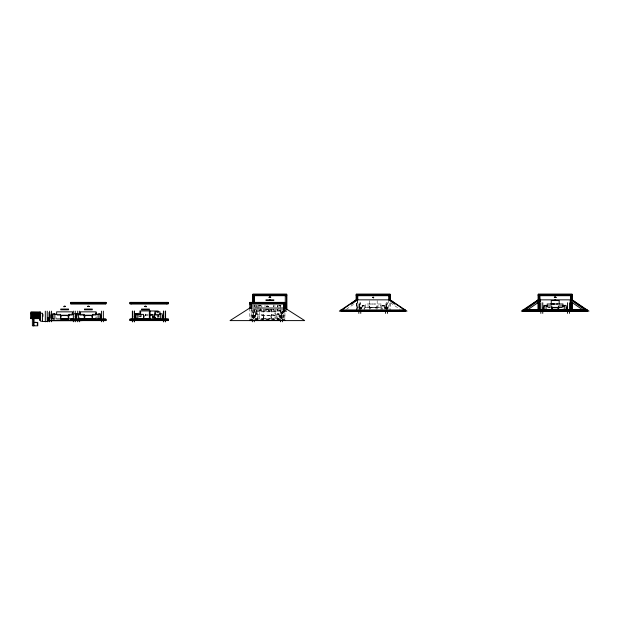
<?xml version="1.0" encoding="UTF-8"?>
<svg xmlns="http://www.w3.org/2000/svg" width="620" height="620" viewBox="0 0 620 620"><rect width="100%" height="100%" fill="white"/><g stroke="black" fill="none" stroke-linecap="round" stroke-linejoin="round"><path stroke-width="0.46" stroke-dasharray="3.1 2.33" d="M356.353 303.413L356.353 309.659L356.353 303.134M96.023 317.688L96.038 316.836M275.04 317.688L275.094 316.626M277.621 305.35L277.589 306.443L277.566 305.823M275.071 312.86L275.086 314.247M277.621 309.256L277.574 310.178L277.589 309.527M380.882 305.877C380.944 307.559 380.928 303.831 380.913 305.683M346.402 309.295L354.245 303.87M358.841 303.862L360.755 303.862M385.578 303.862L387.492 303.862M258.78 305.575L260.757 305.575M278.93 305.575L280.899 305.575M362.103 305.575L364.079 305.575M382.253 305.575L384.229 305.575M258.78 306.024L266.399 305.986M280.899 306.024L273.288 305.986L273.288 306.815M362.103 306.024L369.721 305.986L369.721 309.357M384.229 306.024L376.611 305.986L376.611 309.357M258.889 306.14L258.78 305.466L260.757 305.404L260.757 310.713L258.889 310.713L258.889 309.977M280.79 306.14L280.899 305.466L278.93 305.404L278.93 310.713L280.79 310.713L280.79 309.977M362.219 306.14L362.103 305.466L364.079 305.404L364.079 309.357M384.113 306.14L384.229 305.466L382.253 305.404L382.253 309.357M362.219 306.985L361.483 306.985L361.483 309.132L362.219 309.132L362.219 305.404M364.079 306.985L364.529 306.985L364.529 309.132L364.079 309.132M382.253 306.985L381.804 306.985L381.804 309.132L382.253 309.132M384.113 306.985L384.849 306.985L384.849 309.132L384.113 309.132L384.113 305.404M358.841 307.109L360.755 307.109M385.578 307.109L387.492 307.109M358.841 307.21L360.755 307.21M369.721 307.233L370.341 307.233L370.341 308.884L369.721 308.884M376.611 307.233L375.991 307.233L375.991 308.884L376.611 308.884M385.578 307.21L387.492 307.21M548.328 307.396L550.258 307.396M559.914 307.396L562.053 307.396M361.483 307.497L361.259 308.621M384.849 307.497L385.074 308.621M358.841 307.605L361.259 307.605M371.55 307.652L368.978 307.745M375.565 307.652L374.503 307.745M385.074 307.605L387.492 307.605M359.344 307.737L360.809 307.737M385.524 307.737L386.988 307.737M550.498 307.745L547.189 307.745L547.189 310.279M560.193 307.745L562.983 307.745L562.983 310.279M359.344 308.38L360.809 308.38M385.524 308.38L386.988 308.38M358.841 308.504L361.483 308.621M384.849 308.621L387.492 308.504M358.841 308.907L360.755 309.008M385.578 309.008L387.492 309.008M252.913 309.775L286.765 309.775M258.78 310.093L266.399 310.132L266.399 309.303M280.899 310.093L273.288 310.132L273.288 309.303M258.78 310.543L260.757 310.543M278.93 310.543L280.899 310.543M252.913 311.015L286.765 311.015M286.765 311.132L252.356 311.132L252.356 319.812M252.356 312.263L254.27 312.263M255.51 312.255L257.432 312.255M280.449 312.263L284.169 312.255M145.816 314.03L145.592 315.836L145.592 314.154M255.618 313.976L257.594 313.976M277.125 313.976L279.101 313.976M255.618 314.425L263.237 314.387L263.237 318.533L255.618 318.486M279.101 314.425L271.49 314.387L271.49 318.533L279.101 318.486M148.296 314.487L145.134 314.487L145.134 315.371M255.735 314.542L255.618 313.86L257.594 313.805L257.594 319.106M278.992 314.542L279.101 313.86L277.125 313.805L277.125 319.106M145.134 315.386L148.296 315.386M255.735 315.386L254.998 315.386L254.998 317.533L255.735 317.533M257.594 315.386L258.044 315.386L258.044 317.533L257.594 317.533M277.125 315.386L276.675 315.386L276.675 317.533L277.125 317.533M278.992 315.386L279.721 315.386L279.721 317.533L278.992 317.533M59.954 315.58L56.645 315.58L56.645 318.959M69.657 315.58L72.439 315.58M83.134 315.58L80.344 315.58L80.344 318.959M93.356 315.58L96.147 315.58L96.147 318.959M155.736 315.58L159.115 315.58M252.356 315.503L254.27 315.503M280.449 315.503L282.371 315.503M252.356 315.611L254.27 315.611M263.237 315.634L263.856 315.634L263.856 317.277L263.237 317.277M271.49 315.634L270.87 315.634L270.87 317.277L271.49 317.277M280.449 315.611L282.371 315.611M158.247 315.774L159.379 315.774M254.998 315.89L254.774 317.022M279.721 315.89L279.946 317.022M252.356 316.006L254.774 316.006M279.946 316.006L282.371 316.006M252.851 316.138L254.324 316.138L254.324 316.774L252.851 316.774M280.403 316.138L281.868 316.138M140.624 316.549L138.795 316.549L138.795 315.309M157.55 316.611L159.379 316.611M280.403 316.774L281.868 316.774M252.356 316.905L254.998 317.022M279.721 317.022L282.371 316.905M252.356 317.3L254.27 317.409M280.449 317.3L282.371 317.409M263.43 318.517L271.328 318.517M255.618 318.944L257.594 318.944M277.125 318.944L279.101 318.944M255.735 319.052L255.618 318.385M278.992 319.052L279.101 318.385M249.767 319.13L284.929 319.13L284.929 308.024M249.767 319.246L284.929 319.246M390.515 302.785L399.931 309.295M275.086 312.86L275.063 314.278M275.063 318.013L275.11 316.836M96.092 316.836L96.023 317.773M390.089 303.413L390.089 309.659M389.972 303.134L389.972 309.659M388.732 299.847L388.624 309.659M387.492 309.992L387.492 302.731L385.578 302.731L385.578 310.217M386.988 307.621L386.988 308.497M386.717 303.862L386.717 309.582M386.5 303.862L386.5 309.76M380.998 311.132L380.998 307.745L365.203 307.745L365.203 311.132M377.169 300.568L377.169 309.303M375.464 304.009L374.503 304.009M373.674 298.468L373.674 296.887L372.791 296.887L372.775 298.468M372.69 304.009L371.667 304.009M372.667 307.745L371.667 307.745M371.458 304.009L368.978 304.009M369.272 300.568L369.272 309.303M360.755 310.217L360.755 302.731L358.841 302.731L358.841 309.992M359.833 303.862L359.833 309.76M359.615 303.862L359.615 309.582M359.344 307.621L359.344 308.497M357.709 301.266L357.709 309.659M357.601 299.847L357.601 309.659M356.244 303.413L356.244 309.659M285.293 309.659L285.293 311.132M284.812 309.582L284.812 319.13M284.169 308.876L284.169 313.387L282.247 313.387L282.247 309.582M283.572 309.582L283.572 319.13M283.456 308.946L283.456 319.13M283.177 309.582L283.177 312.255M282.371 311.132L282.371 319.812M281.868 316.022L281.868 316.89M281.589 312.263L281.589 319.099M281.379 312.263L281.379 319.099M280.79 305.404L280.79 310.713M280.449 311.132L280.449 319.618M278.992 313.805L278.992 319.106M277.667 305.699L277.667 307.396M277.667 309.434L277.667 311.132M273.846 304.931L273.846 306.683M271.568 309.303L271.568 311.132M271.328 309.062L271.328 319.215M269.065 310L269.065 311.132M269.057 318.517L269.057 319.215M268.228 309.303L268.228 311.132M267.918 309.783L267.918 309.264L266.848 309.264L266.848 309.783M265.709 318.517L265.709 319.215M263.43 309.062L263.43 319.215M261.873 305.699L261.873 307.396M261.873 309.434L261.873 311.132M258.889 305.404L258.889 310.713M257.432 305.412L257.432 307.605M257.432 308.512L257.432 313.387L255.51 313.387L255.51 308.876M256.51 305.412L256.51 307.605M256.51 309.582L256.51 312.255M256.293 305.412L256.293 306.528M256.293 309.582L256.293 312.255M255.735 313.805L255.735 319.106M255.51 304.893L255.51 307.605M254.386 305.001L254.386 306.861M254.386 309.659L254.386 311.132M254.27 305.001L254.27 306.861M254.27 309.775L254.27 319.618M253.347 312.263L253.347 319.099M253.131 312.263L253.131 319.099M253.03 305.001L253.03 306.861M253.03 309.775L253.03 311.015M252.913 305.001L252.913 306.861M252.913 309.659L252.913 311.132M252.851 316.022L252.851 316.89M251.24 308.024L251.24 319.13M251.123 309.582L251.123 319.13M249.767 308.024L249.883 319.13M158.247 315.371L158.247 317.727M157.55 315.371L157.55 317.727M141.515 315.022L141.515 316.766M140.624 315.309L140.624 316.851M139.926 315.309L139.926 316.851M380.889 309L380.889 309M374.124 297.259L372.318 297.492L374.124 297.259M380.998 304.009L365.203 304.009L365.203 307.396L380.998 307.396L380.998 304.009M273.846 309.303L265.949 309.303L265.949 310L273.846 310L273.846 309.303M275.164 311.844L259.369 311.844L259.369 315.224L275.164 315.224L275.164 311.844M275.164 315.58L259.369 315.58L259.369 318.959L275.164 318.959L275.164 315.58"/><path stroke-width="0.93" d="M357.601 299.847L357.601 295.67M538.338 302.521L538.338 309.659L538.338 302.204M562.867 306.117L562.937 305.35M562.875 305.35L562.882 306.443M96.069 314.247L96.046 312.891L96.046 314.278M403.186 311.132L404.225 311.132M586.21 311.132L585.055 311.465L570.152 301.157L570.609 299.847L585.52 310.147M570.726 299.847L570.152 301.157M343.286 309.07L356.244 299.847L390.089 299.847L407.014 311.132L339.318 311.132L356.244 299.847L356.244 294.206L390.089 294.206L390.089 299.847L403.806 309.605M523.753 310.147L538.23 299.847L572.074 299.847L589 311.132L521.304 311.132L538.23 299.847L538.23 294.206L572.074 294.206L572.074 299.847L586.559 310.147M351.431 304.188L357.709 299.847L357.709 295.67M524.784 310.147L539.702 299.847L540.159 301.157L525.249 311.465L524.094 311.132M155.271 312.844L155.271 313.526M155.271 313.612L155.271 314.294M155.271 317.347L155.271 318.021M525.752 310.116L539.268 309.659M252.913 294.322L286.765 294.322M356.244 294.322L390.089 294.322M538.23 294.322L572.074 294.322M252.913 295.562L286.765 295.562M356.244 295.562L390.089 295.562M538.23 295.562L572.074 295.562M252.913 295.67L286.765 295.67M356.244 295.67L390.089 295.67M538.23 295.67L572.074 295.67M269.46 296.887L270.336 296.887M554.776 296.887L555.644 296.887M268.995 297.259L270.8 297.259L269.119 297.492M556.086 297.492L554.311 297.259L556.117 297.492M265.949 299.847L273.846 299.847M269.367 300.049L270.436 300.049M554.675 300.049L555.745 300.049M265.949 300.568L273.846 300.568M538.803 301.157L540.159 301.157M70.75 302.49L105.912 302.49M249.767 302.49L284.929 302.49M70.75 303.738L105.912 303.738M249.767 303.738L284.929 303.738M249.767 303.846L284.929 303.846M553.544 303.916L550.963 304.009M553.668 303.916L554.652 304.009M557.558 303.916L556.589 304.009M546.065 305.986L551.707 305.986L551.707 309.737M564.239 305.986L558.597 305.986L558.597 309.737M64.224 306.102L65.1 306.102M87.931 306.102L88.799 306.102M145.026 306.102L145.901 306.102M266.949 306.102L267.817 306.102M65.565 306.474L63.759 306.699L65.441 306.474M144.561 306.474L146.367 306.699L144.592 306.474M551.831 307.396L559.271 307.396M551.831 307.745L559.271 307.745M284.929 308.024L249.767 308.024L230.028 320.602L304.668 320.602L284.929 308.024L284.929 302.382L249.767 302.382L249.883 308.621M60.714 309.062L68.611 309.062M84.413 309.062L92.31 309.062M141.515 309.062L149.412 309.062M60.714 309.783L68.611 309.783M84.413 309.783L92.31 309.783M141.515 309.783L149.412 309.783M538.23 309.659L572.074 309.659M340.783 310.147L405.542 310.147L405.542 311.132M340.899 310.263L405.433 310.263L405.433 311.015L340.899 311.015M587.419 310.263L522.885 310.263L522.885 311.015L587.419 311.015M149.691 310.992L157.55 310.992L157.55 312.147M40.153 311.976L31 311.868L31 318.634L40.153 318.634M31 312.875L40.153 312.875L40.153 311.868M31 312.968L40.153 312.968M31 313.255L40.153 313.255M31 313.72L40.153 313.72M74.408 313.805L76.268 313.805L76.268 319.106M160.1 313.805L162.192 313.805L162.192 319.106M31 314.317L40.153 314.317M54.87 314.387L60.512 314.387L60.512 318.533M73.47 314.387L68.766 314.387L68.766 318.533M78.577 314.387L84.219 314.387L84.219 318.533M98.107 314.387L92.473 314.387L92.473 318.533M137.842 314.387L143.483 314.387L143.483 318.533M149.877 314.425L153.032 314.425L153.032 315.317L149.877 315.332M160.332 314.387L154.69 314.387L154.69 318.533M31 315.007L40.153 315.007M60.365 315.224L69.37 315.224M84.064 315.224L93.07 315.224M60.365 315.58L69.13 315.58M83.661 315.58L92.83 315.58M31 315.751L40.153 315.751M152.846 316.355L153.07 318.13L152.846 316.324M31 316.502L40.153 316.502M31 317.192L40.153 317.192M31 317.789L40.153 317.789M31 318.246L40.153 318.246M31 318.533L40.153 318.517M60.714 318.517L68.611 318.517M84.413 318.517L92.31 318.517M141.515 318.517L149.412 318.517M56.645 318.959L72.439 318.959M80.344 318.959L96.147 318.959M159.968 318.959L154.892 318.959L154.892 317.269M60.714 319.215L68.611 319.215M70.75 319.246L105.912 319.246M62.992 320.346L66.332 320.346M86.692 320.346L90.04 320.346M143.793 320.346L147.134 320.346M265.709 320.346L269.057 320.346M70.75 320.486L105.912 320.486M249.767 320.486L284.929 320.486M48.004 320.602L105.912 320.602L105.912 319.13L70.75 319.13L70.858 320.711M48.004 320.711L82.204 320.602M42.455 321.245L40.595 321.245L40.595 313.24L42.455 313.24L42.455 321.517L48.097 321.517L48.097 317.37M35.898 322.315L34.914 322.408M33.526 322.408L37.75 322.408L37.75 325.795L32.387 325.795L32.387 319.254L33.852 319.254L33.852 325.795M571.043 309.659L584.552 310.116M37.37 324.089C37.278 322.082 37.479 326.182 37.37 324.183M394.901 304.188L388.624 299.847L388.732 295.67M540.043 301.157L539.586 295.67L539.586 309.659M343.139 311.132L342.108 311.132M587.535 311.132L587.535 310.147L522.769 310.147L522.769 311.132M572.074 302.521L572.074 309.775M571.966 294.322L571.966 300.336M571.966 302.204L571.966 309.659M570.726 295.67L570.726 309.659M570.609 295.67L570.609 309.659M569.478 302.731L569.478 309.992M569.478 310.55L569.478 313.387M567.564 302.731L567.564 309.992M567.564 310.55L567.564 313.387M567.06 307.497L567.06 308.621M566.835 306.985L566.835 309.132M566.099 309.829L566.099 305.404L564.239 305.404L564.239 309.737M562.983 306.551L562.983 304.009L547.189 304.009L547.189 306.551M559.163 304.063L559.163 300.568L551.265 300.568L551.265 304.063M557.977 307.233L557.977 308.884M552.327 307.233L552.327 308.884M546.065 309.737L546.065 305.404L544.205 305.404L544.205 309.829M544.096 305.466L544.096 306.14M543.469 306.985L543.469 309.132M543.244 307.497L543.244 308.621M542.748 302.731L542.748 309.992M542.748 310.55L542.748 313.387M540.826 302.731L540.826 309.992M540.826 310.55L540.826 313.387M539.702 295.67L539.702 309.659M538.338 294.322L538.338 300.336M538.23 302.521L538.23 309.775M389.972 294.322L389.972 300.336M387.492 310.55L387.492 313.387M385.578 310.55L385.578 313.387M360.755 310.55L360.755 313.387M358.841 310.55L358.841 313.387M356.353 294.322L356.353 300.336M286.765 309.659L286.765 294.206L252.913 294.206L252.913 303.134M286.649 295.67L286.649 309.659M285.293 295.67L285.293 308.729M284.812 303.846L284.812 308.621M283.572 303.846L283.572 308.621M283.456 303.846L283.456 308.621M282.371 319.812L282.371 321.788M280.449 319.812L280.449 321.788M254.386 295.67L254.386 303.134M254.27 295.67L254.27 303.134M254.27 319.812L254.27 321.788M253.03 294.322L253.03 303.134M252.356 319.812L252.356 321.788M251.24 303.846L251.24 308.621M251.123 303.846L251.123 308.621M166.718 302.382L166.718 303.846M166.718 319.106L166.718 320.579M165.571 311.132L165.571 321.788M165.339 311.132L165.339 321.788M163.657 311.132L163.657 321.788M163.602 316.138L163.602 316.774M163.417 311.132L163.417 321.788M163.153 315.89L163.153 317.022M162.928 315.386L162.928 317.533M162.688 315.386L162.688 315.921M160.332 313.805L160.332 319.106M160.1 313.976L160.1 314.418M160.1 318.37L160.1 318.936M159.968 314.379L159.968 311.844L154.892 311.844L154.892 315.224M158.247 310.992L158.247 312.147M158.247 318.354L158.247 318.889M157.55 318.354L157.55 318.889M154.07 315.634L154.07 317.277M150.079 310.93L150.079 318.827M149.877 314.34L149.877 315.41M149.358 318.827L149.358 310.93L140.624 310.93L140.624 314.875M144.103 315.634L144.103 317.277M140.624 318.3L140.624 318.827M139.926 310.93L139.926 314.875M139.926 318.3L139.926 318.827M138.795 313.201L138.795 314.441M137.842 319.106L137.842 313.805L135.741 313.805L135.741 315.921M137.601 313.976L137.601 314.782M137.601 318.37L137.601 318.936M135.982 313.805L135.982 319.106M135.865 313.86L135.865 314.542M135.865 318.385L135.865 319.044M135.741 317.215L135.741 319.106M135.633 313.86L135.633 314.542M135.633 318.385L135.633 319.044M135.245 315.386L135.245 317.533M135.013 315.386L135.013 317.533M134.78 315.89L134.78 317.022M134.571 316.138L134.571 316.774M134.517 311.132L134.517 321.788M134.331 316.138L134.331 316.774M134.284 311.132L134.284 321.788M132.602 311.132L132.602 321.788M132.362 311.132L132.362 321.788M131.44 302.382L131.44 303.846M131.44 319.106L131.44 320.579M105.795 302.49L105.795 303.738M105.795 319.246L105.795 320.486M104.439 319.13L104.439 320.602M103.354 311.132L103.354 321.788M101.432 311.132L101.432 321.788M100.928 315.89L100.928 317.022M100.704 315.386L100.704 317.533M100.083 313.86L100.083 314.542M100.083 318.385L100.083 319.044M99.975 319.106L99.975 313.805L98.107 313.805L98.107 319.106M96.147 314.379L96.147 311.844L80.344 311.844L80.344 314.379M91.845 315.634L91.845 317.277M89.063 319.13L89.063 320.602M87.598 319.13L87.598 320.602M84.839 315.634L84.839 317.277M79.647 311.132L79.647 314.929M79.647 317.983L79.647 321.788M78.577 319.106L78.577 313.805L76.717 313.805L76.717 319.106M77.733 311.132L77.733 314.294M77.733 319.812L77.733 321.788M77.004 315.386L77.004 315.921M76.601 313.86L76.601 314.542M76.601 318.385L76.601 319.044M76.384 313.86L76.384 314.542M76.384 318.385L76.384 319.044M75.981 315.386L75.981 317.533M75.756 315.89L75.756 317.022M75.307 316.138L75.307 316.774M75.252 311.132L75.252 321.788M73.338 311.132L73.338 321.788M72.439 314.379L72.439 311.844L56.645 311.844L56.645 314.379M72.222 319.13L72.222 320.602M70.866 302.49L70.866 303.738M70.866 319.246L70.866 320.486M68.146 315.634L68.146 317.277M61.132 315.634L61.132 317.277M52.902 313.86L52.902 314.542M52.902 318.385L52.902 319.044M52.281 315.386L52.281 317.533M52.049 315.89L52.049 317.022M51.553 311.132L51.553 321.788M50.863 314.797L50.863 318.137M49.74 312.519L49.74 320.416M49.631 311.132L49.631 314.518M49.631 318.618L49.631 321.788M49.034 312.519L49.034 320.416M48.717 318.618L48.717 320.269M47.236 311.155L47.236 321.811M45.322 311.155L45.322 321.811M42.912 314.255L42.912 316.394M40.486 313.301L40.486 313.96M40.486 316.68L40.486 317.355M40.308 312.519L40.308 314.495M40.308 316.471L40.308 320.416M39.858 314.255L39.789 317.006M39.634 314.759L39.634 315.89M39.579 312.519L39.579 320.416M37.719 315.007L37.719 315.758M36.627 316.029L36.627 316.905M33.736 319.254L33.736 325.795M72.323 313.867C72.377 314.945 72.385 311.403 72.323 313.867M105.912 302.382L70.75 302.382L70.75 303.846L105.912 303.846L105.912 302.382M168.183 302.382L129.968 302.382L129.968 303.846L168.183 303.846L168.183 302.382M168.074 302.49L130.084 302.49L130.084 303.738L168.074 303.738L168.074 302.49M89.265 306.474L87.459 306.474L89.265 306.474M268.282 306.474L266.476 306.474L268.282 306.474M54.87 313.805L53.01 313.805L53.01 319.106L54.87 319.106L54.87 313.805M168.183 319.106L129.968 319.106L129.968 320.579L168.183 320.579L168.183 319.106M168.074 319.222L130.084 319.222L130.084 320.463L168.074 320.463L168.074 319.222"/></g></svg>
